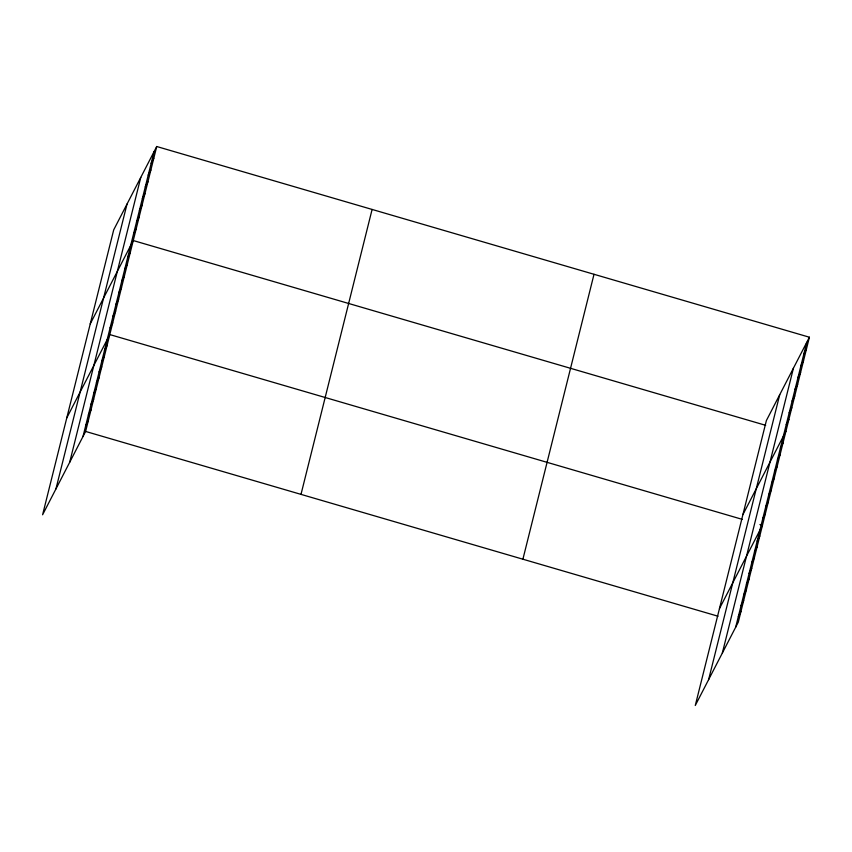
<?xml version="1.0" encoding="UTF-8"?>
<svg xmlns="http://www.w3.org/2000/svg" width="852" height="852" viewBox="0 0 852 852"><rect width="100%" height="100%" fill="white"/><g stroke="black" fill="none" stroke-linecap="round" stroke-linejoin="round"><path stroke-width="1.28" d="M55.934 488.963L127.033 204.033M69.662 462.348L140.772 177.429M82.995 436.533L154.095 151.603M156.725 146.512L113.71 229.859L42.6 514.778L85.615 431.442L156.725 146.512L809.4 337.222L738.29 622.141L695.275 705.488L766.385 420.558L809.4 337.222M301.001 494.373L372.1 209.443M522.904 559.21L594.014 274.291M708.608 679.662L779.718 394.732M722.336 653.047L793.446 368.128M735.67 627.232L806.78 342.302M151.166 163.35L153.786 158.27M148.227 175.107L150.857 170.027M145.298 186.865L147.918 181.774M142.369 198.612L144.989 193.532M139.43 210.369L142.05 205.279M136.501 222.116L139.121 217.036M133.562 233.874L136.192 228.794M90.237 323.877L133.253 240.541L765.66 425.318M127.694 257.379L130.324 252.298M124.765 269.136L127.385 264.045M121.836 280.883L124.456 275.803M118.897 292.641L121.527 287.561M115.968 304.398L118.588 299.308M113.028 316.145L115.659 311.065M110.1 327.903L112.72 322.812M66.775 417.906L109.791 334.57L742.198 519.347M104.476 350.417L107.107 345.337M101.793 361.184L104.423 356.093M99.109 371.941L101.729 366.861M96.425 382.708L99.045 377.628M93.731 393.475L96.361 388.384M91.047 404.242L93.677 399.151M88.363 414.999L90.983 409.918M85.679 425.766L88.299 420.686M803.841 354.049L806.471 348.969M800.912 365.806L803.532 360.726M797.973 377.564L800.603 372.473M795.044 389.311L797.664 384.231M792.115 401.068L794.735 395.978M789.176 412.815L791.806 407.735M786.247 424.573L788.867 419.493M742.923 514.587L785.938 431.24M780.379 448.077L782.999 442.997M777.439 459.835L780.07 454.744M774.511 471.582L777.13 466.502M771.582 483.34L774.202 478.26M768.642 495.097L771.273 490.007M765.714 506.844L768.334 501.764M762.774 518.602L765.405 513.511M719.461 608.605L762.465 525.269L759.931 524.534M757.162 541.116L759.782 536.036M754.478 551.883L757.098 546.792M751.783 562.65L754.414 557.559M749.1 573.407L751.72 568.327M746.416 584.174L749.036 579.094M743.732 594.941L746.352 589.85M741.038 605.697L743.668 600.617M738.354 616.465L740.984 611.385M85.615 431.442L718.023 616.22"/></g></svg>
